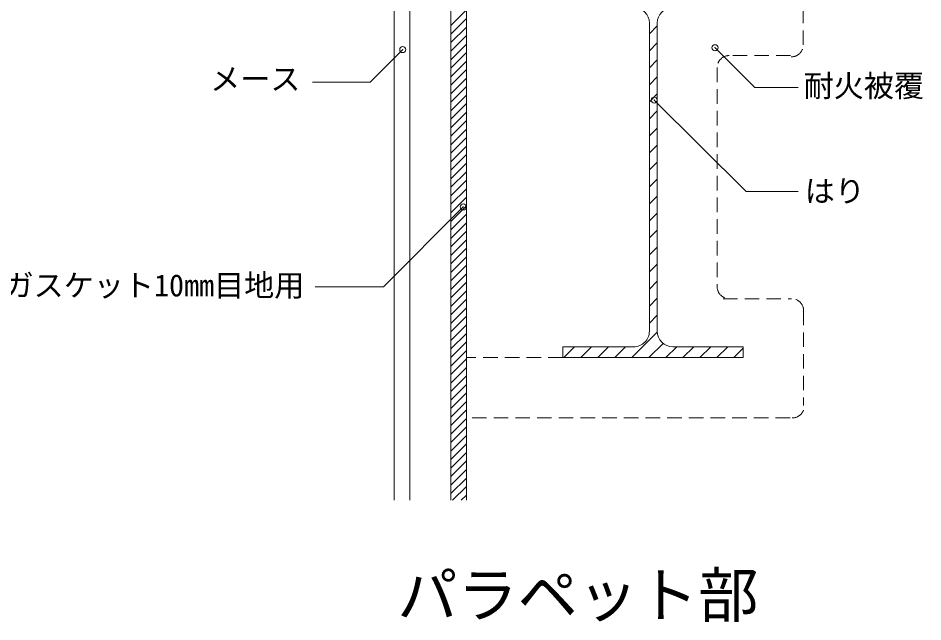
# Model space of a CAD drawing. Units: millimetres, scale not verified. Extents: x -1943 to 2018, y -1427 to 1381.
# Drawn here: x -1359 to -607, y 22 to 523 of the extents above; entities that cross this region are included whole.
import ezdxf
from ezdxf.enums import TextEntityAlignment as Align

# ---------------------------------------------------------------- set-up
doc = ezdxf.new("R2010")
doc.units = ezdxf.units.MM
doc.header["$LTSCALE"] = 10
doc.header["$PDMODE"] = 32
doc.header["$PDSIZE"] = 5
doc.linetypes.add('DASHED1', pattern=[1.8, 1.2, -0.6])
doc.layers.add('0-B_図面情報', color=7, linetype='Continuous', lineweight=18)
doc.styles.add('ＭＳ ゴシック', font='')
doc.styles.get('ＭＳ ゴシック').set_extended_font_data('MS Gothic')

msp = doc.modelspace()

# ---------------------------------------------------------------- linework, layer by layer
at = {"layer": '0-B_図面情報', "color": 2}
for p, q in [((-1046.23, 1146.3), (-1046.23, 122.8)), ((-1033.23, 1146.3), (-1033.23, 122.8)), ((-999.23, 1146.3), (-999.23, 122.8)), ((-986.23, 1146.3), (-986.23, 122.8))]:
    msp.add_line(p, q, dxfattribs=at)
at = {"layer": '0-B_図面情報'}
for p, q in [((-999.23, 122.8), (-999.23, 1146.3)), ((-999.23, 517.2), (-986.23, 530.2)), ((-999.23, 510.13), (-986.23, 523.13)), ((-999.23, 503.06), (-986.23, 516.06)), ((-834.23, 510.48), (-827.73, 516.98)), ((-999.23, 495.99), (-986.23, 508.99)), ((-1039.1, 497.3), (-1066.22, 470.18)), ((-999.23, 488.92), (-986.23, 501.92)), ((-834.23, 496.34), (-827.73, 502.84)), ((-779.73, 498.81), (-746.78, 465.87)), ((-999.23, 481.85), (-986.23, 494.84)), ((-834.23, 482.2), (-827.73, 488.7)), ((-999.23, 474.77), (-986.23, 487.77)), ((-999.23, 467.7), (-986.23, 480.7)), ((-999.23, 460.63), (-986.23, 473.63)), ((-834.23, 468.06), (-827.73, 474.56)), ((-1066.22, 470.18), (-1114.15, 470.18)), ((-999.23, 453.56), (-986.23, 466.56)), ((-999.23, 446.49), (-986.23, 459.49)), ((-834.23, 453.91), (-827.73, 460.41)), ((-746.78, 465.87), (-710.75, 465.87)), ((-999.23, 439.42), (-986.23, 452.42)), ((-830.23, 455.31), (-753.73, 379.31)), ((-999.23, 432.35), (-986.23, 445.35)), ((-834.23, 439.77), (-827.73, 446.27)), ((-999.23, 425.28), (-986.23, 438.28)), ((-999.23, 418.21), (-986.23, 431.21)), ((-834.23, 425.63), (-827.73, 432.13)), ((-999.23, 411.13), (-986.23, 424.13)), ((-999.23, 404.06), (-986.23, 417.06)), ((-834.23, 411.49), (-827.73, 417.99)), ((-999.23, 396.99), (-986.23, 409.99)), ((-999.23, 389.92), (-986.23, 402.92)), ((-834.23, 397.34), (-827.73, 403.84)), ((-999.23, 382.85), (-986.23, 395.85)), ((-999.23, 375.78), (-986.23, 388.78)), ((-834.23, 383.2), (-827.73, 389.7)), ((-999.23, 368.71), (-986.23, 381.71)), ((-753.73, 379.31), (-710.75, 379.31)), ((-999.23, 361.64), (-986.23, 374.64)), ((-834.23, 369.06), (-827.73, 375.56)), ((-988.85, 366.54), (-1055.12, 300.27)), ((-999.23, 354.57), (-986.23, 367.57)), ((-834.23, 354.92), (-827.73, 361.42)), ((-999.23, 347.49), (-986.23, 360.49)), ((-999.23, 340.42), (-986.23, 353.42)), ((-999.23, 333.35), (-986.23, 346.35)), ((-834.23, 340.78), (-827.73, 347.28)), ((-999.23, 326.28), (-986.23, 339.28)), ((-999.23, 319.21), (-986.23, 332.21)), ((-834.23, 326.63), (-827.73, 333.13)), ((-999.23, 312.14), (-986.23, 325.14)), ((-999.23, 305.07), (-986.23, 318.07)), ((-834.23, 312.49), (-827.73, 318.99)), ((-999.23, 298), (-986.23, 311)), ((-999.23, 290.93), (-986.23, 303.93)), ((-834.23, 298.35), (-827.73, 304.85)), ((-1055.12, 300.27), (-1111.81, 300.27)), ((-999.23, 283.86), (-986.23, 296.85)), ((-999.23, 276.78), (-986.23, 289.78)), ((-834.23, 284.21), (-827.73, 290.71)), ((-999.23, 269.71), (-986.23, 282.71)), ((-999.23, 262.64), (-986.23, 275.64)), ((-834.23, 270.07), (-827.73, 276.57)), ((-999.23, 255.57), (-986.23, 268.57)), ((-999.23, 248.5), (-986.23, 261.5)), ((-848.84, 241.31), (-827.7, 262.45)), ((-999.23, 241.43), (-986.23, 254.43)), ((-905.41, 241.31), (-896.41, 250.31)), ((-891.27, 241.31), (-882.27, 250.31)), ((-877.13, 241.31), (-868.13, 250.31)), ((-862.98, 241.31), (-853.98, 250.31)), ((-834.7, 241.31), (-822.85, 253.16)), ((-820.56, 241.31), (-811.56, 250.31)), ((-806.42, 241.31), (-797.42, 250.31)), ((-792.27, 241.31), (-783.27, 250.31)), ((-778.13, 241.31), (-769.13, 250.31)), ((-763.99, 241.31), (-756.23, 249.07)), ((-999.23, 234.36), (-986.23, 247.36)), ((-999.23, 227.29), (-986.23, 240.29)), ((-999.23, 220.22), (-986.23, 233.22)), ((-999.23, 213.14), (-986.23, 226.14)), ((-999.23, 206.07), (-986.23, 219.07)), ((-999.23, 199), (-986.23, 212)), ((-999.23, 191.93), (-986.23, 204.93)), ((-999.23, 184.86), (-986.23, 197.86)), ((-999.23, 177.79), (-986.23, 190.79)), ((-999.23, 170.72), (-986.23, 183.72)), ((-999.23, 163.65), (-986.23, 176.65)), ((-999.23, 156.58), (-986.23, 169.58)), ((-999.23, 149.51), (-986.23, 162.51)), ((-999.23, 142.43), (-986.23, 155.43)), ((-999.23, 135.36), (-986.23, 148.36)), ((-999.23, 128.29), (-986.23, 141.29)), ((-997.65, 122.8), (-986.23, 134.22)), ((-990.58, 122.8), (-986.23, 127.15))]:
    msp.add_line(p, q, dxfattribs=at)
at = {"layer": '0-B_図面情報', "linetype": 'DASHED1'}
for p, q in [((-706.44, 501.23), (-706.44, 540.23)), ((-716.98, 492.31), (-770.16, 492.31)), ((-777.94, 482.31), (-777.94, 300.31)), ((-773.07, 290.31), (-716.09, 290.31)), ((-706.1, 280.31), (-706.1, 201.64)), ((-906.23, 241.34), (-986.23, 241.34)), ((-717.39, 191.18), (-986.23, 191.18))]:
    msp.add_line(p, q, dxfattribs=at)
at = {"layer": '0-B_図面情報', "color": 3}
for p, q in [((-834.23, 519.31), (-834.23, 263.31)), ((-827.73, 519.31), (-827.73, 263.31)), ((-906.23, 250.31), (-847.23, 250.31)), ((-814.73, 250.31), (-756.23, 250.31)), ((-756.23, 241.31), (-756.23, 250.31))]:
    msp.add_line(p, q, dxfattribs=at)
at = {"layer": '0-B_図面情報'}
msp.add_lwpolyline([(-999.23, 1146.3), (-986.23, 1146.3), (-986.23, 122.8)], dxfattribs=at)
at = {"layer": '0-B_図面情報', "color": 3}
msp.add_lwpolyline([(-906.23, 250.31), (-906.23, 241.31), (-756.23, 241.31)], dxfattribs=at)
for centre, start, end in [((-847.23, 519.31), 0, 90), ((-814.73, 519.31), 90, 180), ((-847.23, 263.31), 270, 0.00002), ((-814.73, 263.31), 180, 270)]:
    msp.add_arc(centre, 13, start, end, dxfattribs=at)
at = {"layer": '0-B_図面情報', "linetype": 'DASHED1'}
for centre, start, end in [((-716.44, 501.23), 270, 0.00002), ((-767.94, 482.31), 90, 180), ((-767.94, 300.31), 180, 270), ((-716.1, 280.31), 0, 90), ((-715.54, 201.18), 270, 0.00002)]:
    msp.add_arc(centre, 10, start, end, dxfattribs=at)
at = {"layer": '0-B_図面情報'}
for p in [(-1039.1, 497.3), (-779.73, 498.81), (-830.23, 455.31), (-988.85, 366.54)]:
    msp.add_point(p, dxfattribs=at)

# ---------------------------------------------------------------- texts
at = {"layer": '0-B_図面情報', "style": 'ＭＳ ゴシック'}
for s, height, p in [('メース', 18.33, (-1199.05, 458.24)), ('耐火被覆', 18.33, (-706.15, 452.56)), ('はり', 18.33, (-705.23, 365.1)), ('専用ガスケット10mm目地用', 18.33, (-1420.66, 286.71)), ('パラペット部', 36.66, (-1043.64, 14.76))]:
    msp.add_text(s, height=height, dxfattribs=at).set_placement(p, align=Align.BOTTOM_LEFT)

doc.saveas('drawing.dxf')
